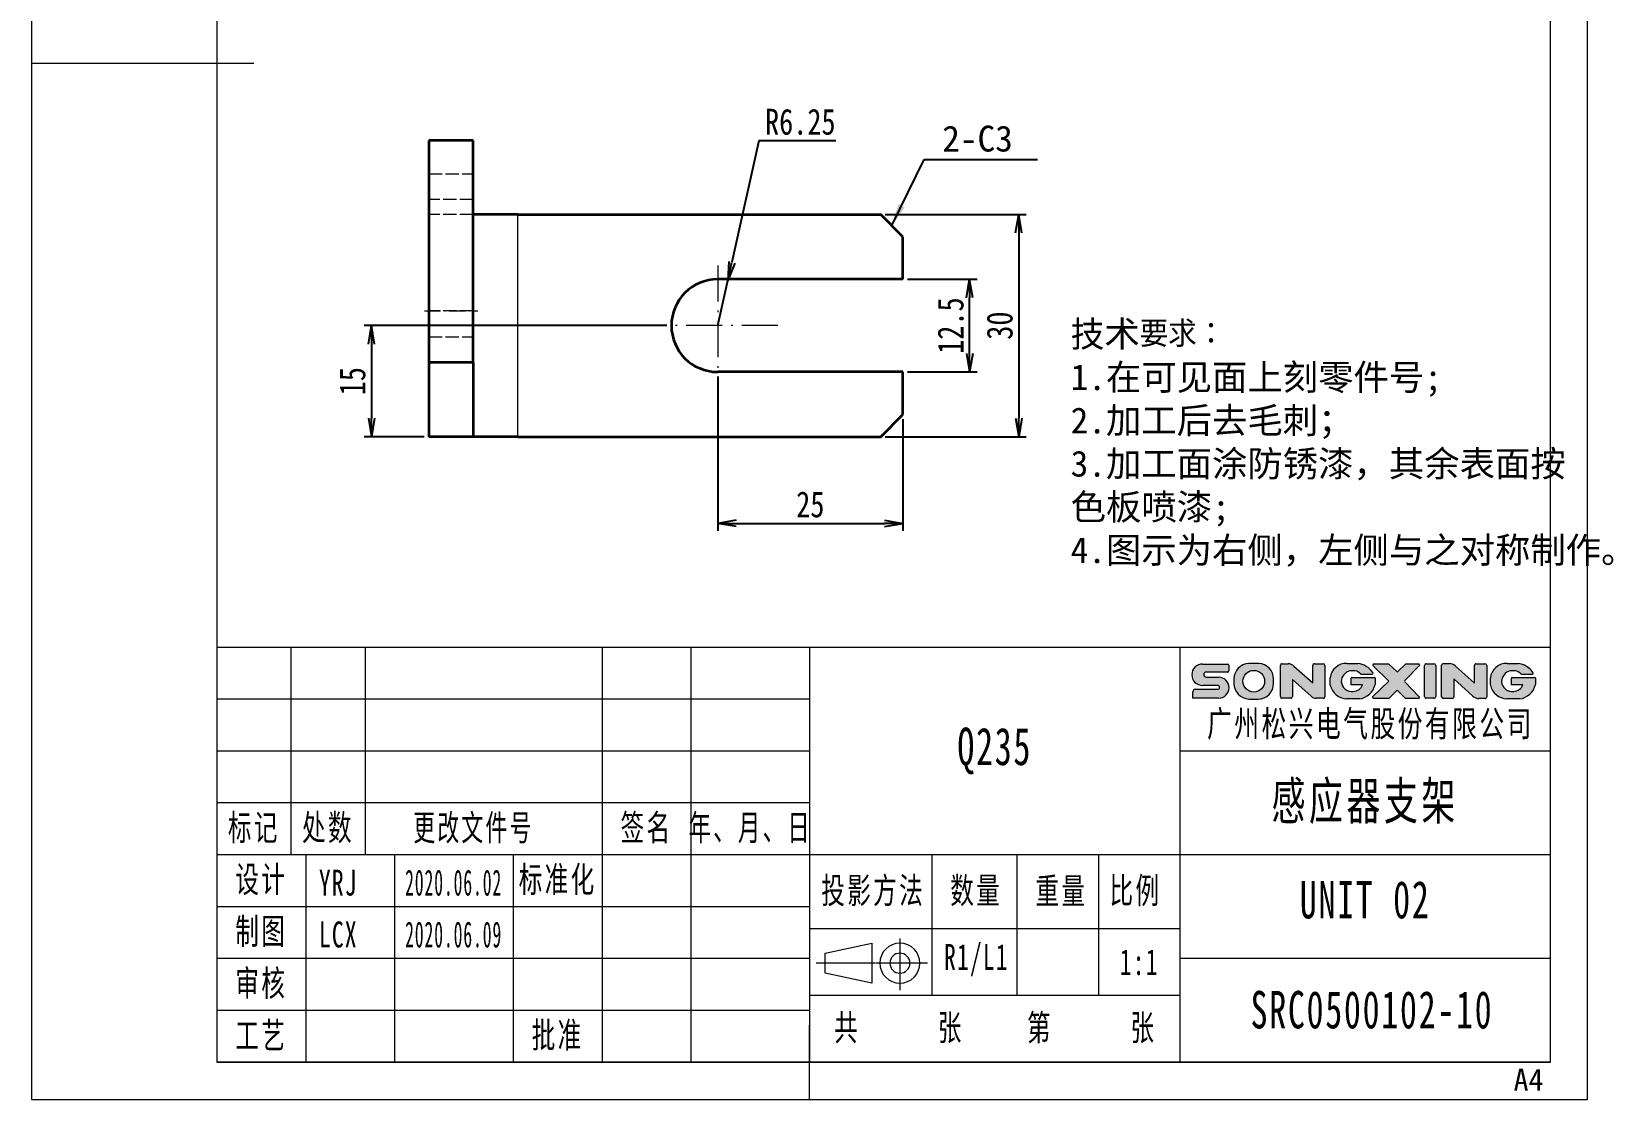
# Model space of a CAD drawing. Header units: millimetres. Extents: x -15766 to 80009, y -9701 to 15159.
# Drawn here: x 1452.4 to 1665.9, y 13253.7 to 13397.8 of the extents above; entities that cross this region are included whole.
import ezdxf

# ---------------------------------------------------------------- set-up
doc = ezdxf.new("R2010")
doc.units = ezdxf.units.MM
for name, pattern in [('CENTER-HOKUTO_1', [16, 13, -1, 1, -1]), ('DASHDOT', [18.5, 12, -3, 0.5, -3]), ('DASHED', [15, 12, -3]), ('HIDDEN-HOKUTO_1', [2, 1, -1])]:
    doc.linetypes.add(name, pattern=pattern)
doc.layers.get('DEFPOINTS').update_dxf_attribs({"lineweight": 18})
for name, color, linetype, lineweight in [('AM_7', 2, 'CENTER-HOKUTO_1', 18), ('AM_HID', 1, 'HIDDEN-HOKUTO_1', 18), ('AM_VIS', 7, 'Continuous', 18), ('CDRAFT0', 7, 'Continuous', 18), ('title_frame', 7, 'Continuous', 18), ('word_dim', 9, 'Continuous', 18), ('尺寸线层', 3, 'Continuous', 18), ('粗实线层_1', 7, 'Continuous', 15), ('细实线层', 7, 'Continuous', 18)]:
    doc.layers.add(name, color=color, linetype=linetype, lineweight=lineweight)
doc.styles.add('DIM', font='', dxfattribs={"width": 0.8})
doc.styles.add('STYLE1', font='')
doc.styles.add('UserTxtStyle1', font='', dxfattribs={"width": 0.618357})
doc.styles.add('UserTxtStyle2', font='', dxfattribs={"width": 0.6346920000000001})
doc.styles.add('UserTxtStyle3', font='', dxfattribs={"width": 0.7})
doc.styles.add('标准', font='', dxfattribs={"width": 0.667})
doc.styles.get('DIM').set_extended_font_data('NSimSun')
doc.styles.get('STYLE1').set_extended_font_data('宋体')
doc.styles.get('UserTxtStyle1').set_extended_font_data('宋体')
doc.styles.get('UserTxtStyle2').set_extended_font_data('宋体')
doc.styles.get('UserTxtStyle3').set_extended_font_data('宋体')
doc.styles.get('标准').set_extended_font_data('宋体')
doc.dimstyles.new('1-1', dxfattribs={"dimtxt": 3.5, "dimasz": 3, "dimexe": 1, "dimexo": 0, "dimgap": 1, "dimtad": 1, "dimdsep": 46, "dimtxsty": 'DIM', "dimblk": '_CAXARROW', "dimcen": 0, "dimdle": 6, "dimclrd": 256, "dimclre": 256, "dimclrt": 3, "dimazin": 2, "dimtfac": 0.7071067811865475, "dimtmove": 0, "dimatfit": 3, "dimfxl": 0, "dimfrac": 2, "dimtolj": 1, "dimarcsym": 0})
doc.dimstyles.new('1-1$0', dxfattribs={"dimtxt": 3.5, "dimasz": 2.5, "dimexe": 1, "dimexo": 0.625, "dimgap": 0.8, "dimtad": 1, "dimdsep": 46, "dimtxsty": 'DIM', "dimblk": 'OPEN', "dimcen": 0, "dimdle": 5, "dimclrd": 256, "dimclre": 256, "dimclrt": 3, "dimazin": 3, "dimtfac": 0.5, "dimtmove": 0, "dimatfit": 3, "dimldrblk": 'OPEN', "dimfxl": 0, "dimtolj": 1, "dimarcsym": 0})
doc.dimstyles.new('1-1$4', dxfattribs={"dimtxt": 3.5, "dimasz": 2.5, "dimexe": 1, "dimexo": 0.625, "dimgap": 0.8, "dimtad": 1, "dimtih": 1, "dimtoh": 1, "dimzin": 12, "dimdsep": 46, "dimtxsty": 'DIM', "dimblk": 'OPEN', "dimcen": 0, "dimdle": 5, "dimclrd": 256, "dimclre": 256, "dimclrt": 3, "dimazin": 3, "dimtfac": 0.5, "dimtmove": 0, "dimatfit": 3, "dimldrblk": 'OPEN', "dimfxl": 0, "dimtolj": 1, "dimarcsym": 0})

# ---------------------------------------------------------------- blocks, each defined once
blk = doc.blocks.new('*X591')
at = {"layer": 'CDRAFT0'}
blk.add_line((210, 148.5), (200, 148.5), dxfattribs=at)
blk.add_lwpolyline([(0, 0), (210, 0), (210, 297), (0, 297), (0, 0)], dxfattribs=at)
at = {"layer": '粗实线层_1'}
for p, q in [((105, 297), (105, 287)), ((205, 292), (25, 292)), ((25, 292), (25, 5)), ((205, 5), (205, 292)), ((0, 139.832239767461), (30, 139.832239767461)), ((105, 0), (105, 10)), ((25, 5), (205, 5))]:
    blk.add_line(p, q, dxfattribs=at)
blk = doc.blocks.new('*X592')
at = {"layer": 'word_dim', "color": 142}
for p, q in [((-5.817883292089392, 53.83867397386798), (-4.352600251201693, 53.83867397386798)), ((-8.099978228104192, 50.91123359943585), (-8.099978228104192, 51.87105909104853)), ((-4.7534599067003, 52.82175667849724), (-5.415184227985264, 52.82175667849724)), ((-5.256099853380419, 50.9302195528372), (-5.256099853380419, 51.82255978892722)), ((-5.137565633540362, 51.94109400876732), (-2.129388982144519, 51.94109400876732)), ((-2.497832998168632, 52.3537913323046), (-3.884135824090662, 52.3537913323046)), ((-2.010854762304006, 51.82255978892722), (-2.010854762304006, 50.98923941297279)), ((-3.704464158131942, 50.93615080900769), (-5.256099853380419, 50.9302195528372)), ((-4.144730845227969, 49.0339655525686), (-5.868817721949652, 49.0339655525686))]:
    blk.add_line(p, q, dxfattribs=at)
for centre, radius, start, end in [((-5.895934282063536, 51.6219733983884), 2.218074254475604, 87.98342381118015, 173.5521876397273), ((-4.764723229412994, 50.88891804754602), 2.978406515914441, 35.64551223990706, 82.04644698998901), ((-5.103698414643532, 51.37583180826066), 1.479095041666295, 102.1570563306787, 179.7273681128157), ((-5.160722573043585, 51.46875713791366), 1.424645432762211, 183.4562761416535, 278.69238043841), ((-5.137565632833684, 51.82255978822052), 0.118534220546799, 90.00000034158687, 180.0000020495264), ((-4.907016978044794, 51.4950583916544), 1.335555359568308, 40.01425429738396, 83.39774807593813), ((-2.461031952889698, 52.51184606302335), 0.1622825154974681, 256.8929308849468, 44.03095966570663), ((-2.129388982851196, 51.82255978822022), 0.1185342205471036, 359.9999999999966, 90), ((-5.692097942015152, 51.5085170495727), 2.480853682091194, 193.9312367401388, 265.9151641208804), ((-5.002752850046363, 51.45886624244744), 1.399565986979094, 272.3478938055421, 338.0693573400854), ((-4.49717478978755, 51.56063626971977), 2.551133404384377, 277.9409191481682, 347.0572325870153)]:
    blk.add_arc(centre, radius, start, end, dxfattribs=at)
blk = doc.blocks.new('*X593')
at = {"layer": 'word_dim', "color": 142}
for p, q in [((-39.35525567835248, 53.82459172247861), (-40.7185407464417, 53.82459172247861)), ((-42.72006780407036, 51.73515550094815), (-42.72006780407036, 51.11626208638354)), ((-37.35372862072472, 51.11626208638349), (-37.35372862072472, 51.7351555009481)), ((-40.7185407464417, 49.02682586485302), (-39.43841988317763, 49.02682586485302))]:
    blk.add_line(p, q, dxfattribs=at)
for centre, radius, start, end in [((-40.62754689903158, 51.73404990751898), 2.092521197111559, 92.49230829267721, 179.9697275036494), ((-39.44624952576305, 51.73404990751943), 2.092521197111138, 0.03027249632749692, 87.50769170730086), ((-40.62754689903158, 51.11736767981268), 2.092521197111593, 180.0302724963514, 267.5076917073249), ((-39.45524235387711, 51.12830678311688), 2.101548249588274, 270.4586460796458, 359.6716163587183)]:
    blk.add_arc(centre, radius, start, end, dxfattribs=at)
blk = doc.blocks.new('*X594')
at = {"layer": 'word_dim', "color": 142}
for p, q in [((-46.95181336912901, 53.74559476708969), (-43.57583985981864, 53.74559476708969)), ((-43.3828824209213, 53.58427500952528), (-43.3828824209213, 52.86991828595882)), ((-43.58073482179906, 52.66774196753921), (-46.44904299550534, 52.66774196753921)), ((-46.44904299550534, 51.97580594422153), (-44.78741163191035, 51.97580594422153)), ((-48.25509318057493, 49.12781564833416), (-48.25509318057493, 49.987213010552)), ((-44.78741163191035, 49.14030363766895), (-48.25509318057493, 49.12781564833416)), ((-47.89949052105475, 50.34281567007245), (-44.90095621470299, 50.34281567007245)), ((-44.90095621470299, 50.85461402871861), (-46.95181336912901, 50.85461402871861))]:
    blk.add_line(p, q, dxfattribs=at)
for centre, radius, start, end in [((-46.95181336912901, 52.30010439790415), 1.445490369185542, 90, 270), ((-43.575839860413, 53.54953497072313), 0.1960597963665635, 10.20618826174834, 90), ((-46.44904299550534, 52.32177395588037), 0.3459680116588402, 90, 270), ((-44.78741163191035, 50.55805479094523), 1.417751153276285, 270, 90), ((-43.58510596192309, 52.86991826107896), 0.2022235410021912, 271.2385669584406, 7.091861357875002e-06), ((-47.89949051893427, 49.98721300843187), 0.3556026616405887, 90.00000034165927, 180.0000020500164), ((-44.90095621470299, 50.59871484939553), 0.2558991793230803, 270, 90)]:
    blk.add_arc(centre, radius, start, end, dxfattribs=at)
blk = doc.blocks.new('*X595')
at = {"layer": 'word_dim', "color": 142}
for p, q in [((-36.4474367264329, 49.37301226609654), (-36.4474367264329, 53.54289288253725)), ((-36.21036828675278, 53.77996132221753), (-35.37023392364654, 53.77996132221753)), ((-34.62687555030971, 53.44798604133167), (-32.07833792478687, 51.20650103854081)), ((-32.07833792478687, 51.20650103854081), (-32.07833792478687, 53.55291078053548)), ((-31.84126948510675, 53.7899792202158), (-30.66593979104937, 53.78997922021582)), ((-30.4288713513688, 53.55291078053553), (-30.4288713513688, 49.36101297426319)), ((-32.27584409551719, 49.41713721203343), (-34.81562859498945, 51.67914873724532)), ((-34.81562859498945, 51.67914873724532), (-34.81562859498945, 49.37301226609654)), ((-35.05269703466956, 49.13594382641629), (-36.21036828675278, 49.13594382641629)), ((-30.66593979104937, 49.1239445345829), (-31.6013897775465, 49.1239445345829))]:
    blk.add_line(p, q, dxfattribs=at)
for centre, radius, start, end in [((-36.21036828533943, 53.54289288112376), 0.2370684410937685, 90.00000034158602, 180.0000020494714), ((-35.37023386201827, 52.78171054141092), 0.9982507808066217, 41.87002005914739, 90), ((-31.84126948369294, 53.55291077912201), 0.2370684410937969, 90.00000034169761, 180.0000020502614), ((-30.66593979246273, 53.55291077912189), 0.2370684410939319, 0, 90), ((-36.21036828533943, 49.37301226751004), 0.2370684410937542, 179.9999999999983, 270), ((-35.05269703608292, 49.37301226751018), 0.2370684410939035, 270.0000003415826, 2.049428483888461e-06), ((-31.60138970476464, 50.04629136128228), 0.9223468266993836, 223.009779327911, 270), ((-30.66593979246273, 49.36101297567684), 0.237068441093939, 270.0000003416959, 2.05021155992638e-06)]:
    blk.add_arc(centre, radius, start, end, dxfattribs=at)
blk = doc.blocks.new('*X596')
at = {"layer": 'word_dim', "color": 142}
for p, q in [((-27.45124925763412, 53.83867397386798), (-25.98596621674642, 53.83867397386798)), ((-29.73334419364937, 50.91123359943585), (-29.73334419364937, 51.87105909104853)), ((-26.38682587224503, 52.82175667849724), (-27.04855019352954, 52.82175667849724)), ((-26.8894658189256, 50.9302195528372), (-26.8894658189256, 51.82255978892722)), ((-26.77093159908509, 51.94109400876732), (-23.76275494768925, 51.94109400876732)), ((-24.13119896371382, 52.3537913323046), (-25.51750178963493, 52.3537913323046)), ((-23.64422072784919, 51.82255978892722), (-23.64422072784919, 50.98923941297279)), ((-25.33783012367667, 50.93615080900769), (-26.8894658189256, 50.9302195528372)), ((-25.77809681077315, 49.0339655525686), (-27.50218368749393, 49.0339655525686))]:
    blk.add_line(p, q, dxfattribs=at)
for centre, radius, start, end in [((-27.52930024760826, 51.62197339838822), 2.218074254475761, 87.98342381117992, 173.5521876397278), ((-26.39808919495818, 50.88891804754604), 2.978406515914418, 35.64551223990085, 82.0464469899843), ((-26.73706438018826, 51.37583180826048), 1.479095041666435, 102.1570563306594, 179.7273681128001), ((-26.79408853858786, 51.46875713791366), 1.42464543276221, 183.4562761416524, 278.6923804384082), ((-26.77093159837841, 51.82255978822039), 0.1185342205469482, 90.00000034180925, 180.0000020509929), ((-26.54038294358907, 51.49505839165365), 1.335555359569011, 40.01425429740654, 83.39774807596066), ((-24.09439791843488, 52.51184606302338), 0.1622825154975443, 256.8929308849517, 44.03095966572774), ((-23.76275494839592, 51.82255978822052), 0.1185342205468025, 359.9999999999966, 90), ((-27.32546390755942, 51.50851704957291), 2.48085368209139, 193.931236740138, 265.915164120881), ((-26.63611881559063, 51.45886624244744), 1.399565986979094, 272.3478938055423, 338.0693573400846), ((-26.13054075533228, 51.56063626971956), 2.55113340438418, 277.9409191481686, 347.0572325870168)]:
    blk.add_arc(centre, radius, start, end, dxfattribs=at)
blk = doc.blocks.new('*X597')
at = {"layer": 'word_dim', "color": 142}
for p, q in [((-23.9265830378863, 53.52693468077764), (-21.78154972065158, 51.42546515430598)), ((-21.78123018159658, 53.73014064646781), (-23.84363090272473, 53.73014064646781)), ((-20.73890043292386, 52.72647436124057), (-21.78123018159658, 53.73014064646781)), ((-19.54832003278488, 53.73358483916462), (-20.57365426847264, 52.72726237586579)), ((-19.64862391338511, 51.52592845709123), (-17.67144944852725, 53.53184117531974)), ((-17.75586834274873, 53.73358483916462), (-19.54832003278488, 53.73358483916462)), ((-21.78154972065158, 51.42546515430598), (-23.97916242712609, 49.36817580397678)), ((-17.70250195518838, 49.34465562452662), (-19.64946276149567, 51.36036927935515)), ((-23.89815431585794, 49.16310808090279), (-21.76776836050112, 49.16310808090279)), ((-21.76776836050112, 49.16310808090279), (-20.75662228287229, 50.13187350633086)), ((-20.59052539005597, 50.12982098477671), (-19.61098501947026, 49.14377167095508)), ((-19.61098501947026, 49.14377167095508), (-17.7877596975195, 49.14377167095508))]:
    blk.add_line(p, q, dxfattribs=at)
for centre, radius, start, end in [((-23.8436308957289, 53.61160642377175), 0.1185342226960702, 90.00000338157128, 225.5877824752141), ((-17.75586834325622, 53.61505061911188), 0.1185342200527475, 315.413386139753, 90), ((-20.65668265001296, 52.81185937634464), 0.1185342340050075, 226.082603888206, 314.4638483716775), ((-19.56420501853199, 51.44271901308325), 0.1185342202922755, 135.4133861076742, 224.0060112855726), ((-23.89815432332262, 49.28164229779433), 0.1185342168915322, 133.1111108089199, 270), ((-20.67461883303804, 50.04628263594923), 0.1185342266072288, 44.8102720510016, 133.7737491800677), ((-17.7877597026345, 49.26230589296586), 0.1185342220107729, 270.0000024724303, 44.00602633360612)]:
    blk.add_arc(centre, radius, start, end, dxfattribs=at)
blk = doc.blocks.new('*X598')
at = {"layer": 'word_dim', "color": 142}
for p, q in [((-16.9788947859397, 49.3615859429024), (-16.9788947859397, 53.54654235354719)), ((-16.74182634625913, 53.78361079322749), (-15.70665839301682, 53.78361079322749)), ((-15.46958995333671, 53.54654235354719), (-15.46958995333671, 49.3615859429024)), ((-15.70665839301682, 49.12451750322216), (-16.74182634625913, 49.12451750322216))]:
    blk.add_line(p, q, dxfattribs=at)
for centre, radius, start, end in [((-16.74182634484578, 53.54654235213355), 0.237068441093939, 90.0000003416959, 180.0000020502253), ((-15.70665839443063, 53.54654235213386), 0.2370684410936388, 1.717272013724214e-12, 90), ((-16.74182634484578, 49.36158594431606), 0.237068441093907, 179.9999999999983, 270), ((-15.70665839443018, 49.36158594431578), 0.237068441093605, 270.0000003415856, 2.049512630219728e-06)]:
    blk.add_arc(centre, radius, start, end, dxfattribs=at)
blk = doc.blocks.new('*X599')
at = {"layer": 'word_dim', "color": 142}
for p, q in [((-14.67630804289501, 49.3436950434994), (-14.67630804289501, 53.57805022951389)), ((-14.43923960321535, 53.81511866919414), (-13.62832112927708, 53.81511866919414)), ((-12.83548220321836, 53.51093625462197), (-10.23439754671926, 51.17056484470178)), ((-10.23439754671926, 51.17056484470178), (-10.23439754671926, 53.54850176885936)), ((-9.997329107038693, 53.78557020853967), (-8.828408456864508, 53.78557020853967)), ((-8.591340017183938, 53.54850176885936), (-8.591340017183938, 49.33035647973828)), ((-10.44424864581378, 49.40132694796893), (-13.01326398407673, 51.73549447104482)), ((-13.01326398407673, 51.73549447104482), (-13.01326398407673, 49.3436950434994)), ((-13.25033242375684, 49.10662660381913), (-14.43923960321535, 49.10662660381912)), ((-8.828408456864508, 49.09328804005797), (-9.647144472066428, 49.09328804005801))]:
    blk.add_line(p, q, dxfattribs=at)
for centre, radius, start, end in [((-14.43923960180154, 53.57805022810054), 0.2370684410936192, 90.00000034158558, 180.0000020495281), ((-13.62832101440199, 52.62977677020806), 1.185341898986102, 48.02014296933392, 90), ((-9.99732910562534, 53.54850176744573), 0.237068441093939, 90.00000034169548, 180.0000020502098), ((-8.828408458277863, 53.54850176744588), 0.2370684410937898, 0, 90), ((-14.43923960180154, 49.34369504491275), 0.2370684410936352, 180, 270), ((-13.2503324251702, 49.3436950449129), 0.2370684410937756, 270.0000003415852, 2.04949202295409e-06), ((-9.647144447842948, 50.27863030114108), 1.185342261083064, 227.7422021880322, 270), ((-8.828408458277863, 49.33035648115177), 0.2370684410937969, 270.000000341586, 2.049483436593821e-06)]:
    blk.add_arc(centre, radius, start, end, dxfattribs=at)
blk = doc.blocks.new('_OPEN')
at = {"color": 0, "linetype": 'ByBlock', "lineweight": -2}
for p, q in [((-1, 0.166667), (0, 0)), ((-1, -0.166667), (0, 0)), ((0, 0), (-1, 0))]:
    blk.add_line(p, q, dxfattribs=at)
blk = doc.blocks.new('*D689')
at = {"layer": 'DEFPOINTS', "color": 0, "transparency": 16777216}
for p in [(1538.782680264223, 13358.15512436084), (1498.297045559841, 13343.15512436084), (1506.032680264223, 13343.15512436084)]:
    blk.add_point(p, dxfattribs=at)
at = {"layer": 'word_dim', "linetype": 'Continuous', "lineweight": -2, "transparency": 16777216}
for p, q in [((1538.157680264223, 13358.15512436084), (1497.297045559841, 13358.15512436084)), ((1498.297045559841, 13355.65512436084), (1498.297045559841, 13345.65512436084)), ((1505.407680264223, 13343.15512436084), (1497.297045559841, 13343.15512436084))]:
    blk.add_line(p, q, dxfattribs=at)
at = {"layer": 'word_dim', "lineweight": -2, "transparency": 16777216, "xscale": 2.5, "yscale": 2.5, "zscale": 2.5}
for p, rotation in [((1498.297045559841, 13358.15512436084), 90), ((1498.297045559841, 13343.15512436084), 270)]:
    blk.add_blockref('_OPEN', p, dxfattribs=dict(at, rotation=rotation))
at = {"layer": 'word_dim', "color": 3, "transparency": 16777216, "insert": (1495.747045559839, 13350.65512436084), "char_height": 3.5, "attachment_point": 5, "rotation": 90, "style": 'DIM'}
blk.add_mtext('\\A1;15', dxfattribs=at)
blk = doc.blocks.new('*D690')
at = {"layer": 'DEFPOINTS', "color": 0, "transparency": 16777216}
for p in [(1570.032680264223, 13364.40512436084), (1579.038066656809, 13364.40512436084), (1570.032680264223, 13351.90512436084)]:
    blk.add_point(p, dxfattribs=at)
at = {"layer": 'word_dim', "linetype": 'Continuous', "lineweight": -2, "transparency": 16777216}
for p, q in [((1570.657680264223, 13364.40512436084), (1580.038066656809, 13364.40512436084)), ((1579.038066656809, 13354.40512436084), (1579.038066656809, 13361.90512436084)), ((1570.657680264223, 13351.90512436084), (1580.038066656809, 13351.90512436084))]:
    blk.add_line(p, q, dxfattribs=at)
at = {"layer": 'word_dim', "lineweight": -2, "transparency": 16777216, "xscale": 2.5, "yscale": 2.5, "zscale": 2.5}
for p, rotation in [((1579.038066656809, 13364.40512436084), 90), ((1579.038066656809, 13351.90512436084), 270)]:
    blk.add_blockref('_OPEN', p, dxfattribs=dict(at, rotation=rotation))
at = {"layer": 'word_dim', "color": 3, "transparency": 16777216, "insert": (1576.488066656807, 13358.15512436084), "char_height": 3.5, "attachment_point": 5, "rotation": 90, "style": 'DIM'}
blk.add_mtext('\\A1;12.5', dxfattribs=at)
blk = doc.blocks.new('*D691')
at = {"layer": 'DEFPOINTS', "color": 0, "transparency": 16777216}
for p in [(1567.032680264223, 13373.15512436084), (1567.032680264223, 13343.15512436084), (1585.661094117488, 13343.15512436084)]:
    blk.add_point(p, dxfattribs=at)
at = {"layer": 'word_dim', "linetype": 'Continuous', "lineweight": -2, "transparency": 16777216}
for p, q in [((1567.657680264223, 13373.15512436084), (1586.661094117488, 13373.15512436084)), ((1585.661094117488, 13370.65512436084), (1585.661094117488, 13345.65512436084)), ((1567.657680264223, 13343.15512436084), (1586.661094117488, 13343.15512436084))]:
    blk.add_line(p, q, dxfattribs=at)
at = {"layer": 'word_dim', "lineweight": -2, "transparency": 16777216, "xscale": 2.5, "yscale": 2.5, "zscale": 2.5}
for p, rotation in [((1585.661094117488, 13373.15512436084), 90), ((1585.661094117488, 13343.15512436084), 270)]:
    blk.add_blockref('_OPEN', p, dxfattribs=dict(at, rotation=rotation))
at = {"layer": 'word_dim', "color": 3, "transparency": 16777216, "insert": (1583.111094117486, 13358.15512436084), "char_height": 3.5, "attachment_point": 5, "rotation": 90, "style": 'DIM'}
blk.add_mtext('\\A1;30', dxfattribs=at)
blk = doc.blocks.new('*D692')
at = {"layer": 'DEFPOINTS', "color": 0, "transparency": 16777216}
for p in [(1546.391868560502, 13364.25554296754), (1545.032680264295, 13358.15512436092)]:
    blk.add_point(p, dxfattribs=at)
at = {"layer": 'word_dim', "linetype": 'Continuous', "lineweight": -2, "transparency": 16777216}
for p, q in [((1550.589189886861, 13383.09429929642), (1546.935543878981, 13366.69571041018)), ((1560.971412109083, 13383.09429929642), (1550.589189886861, 13383.09429929642)), ((1545.032680264295, 13358.15512436092), (1546.391868560502, 13364.25554296754))]:
    blk.add_line(p, q, dxfattribs=at)
at = {"layer": 'word_dim', "lineweight": -2, "transparency": 16777216, "xscale": 2.5, "yscale": 2.5, "zscale": 2.5, "rotation": 257.4395152780427}
blk.add_blockref('_OPEN', (1546.391868560502, 13364.25554296754), dxfattribs=at)
at = {"layer": 'word_dim', "color": 3, "transparency": 16777216, "insert": (1556.180300997971, 13385.64429929642), "char_height": 3.5, "attachment_point": 5, "style": 'DIM'}
blk.add_mtext('\\A1;R6.25', dxfattribs=at)
blk = doc.blocks.new('_CAXARROW')
blk.add_hatch(color=0).paths.add_polyline_path([(0, 0), (-1, 0.125), (-1, -0.125)], flags=0)
blk = doc.blocks.new('*D842')
at = {"layer": 'DEFPOINTS', "color": 0, "transparency": 16777216}
for p in [(1545.032680264223, 13351.90512436084), (1570.032680264223, 13346.15512436084), (1570.032680264223, 13331.46049443421)]:
    blk.add_point(p, dxfattribs=at)
at = {"layer": 'word_dim', "linetype": 'Continuous', "lineweight": -2, "transparency": 16777216}
for p, q in [((1545.032680264223, 13351.28012436084), (1545.032680264223, 13330.46049443421)), ((1570.032680264223, 13345.53012436084), (1570.032680264223, 13330.46049443421)), ((1547.532680264223, 13331.46049443421), (1567.532680264223, 13331.46049443421))]:
    blk.add_line(p, q, dxfattribs=at)
at = {"layer": 'word_dim', "lineweight": -2, "transparency": 16777216, "xscale": 2.5, "yscale": 2.5, "zscale": 2.5, "rotation": 180}
blk.add_blockref('_OPEN', (1545.032680264223, 13331.46049443421), dxfattribs=at)
at = {"layer": 'word_dim', "lineweight": -2, "transparency": 16777216, "xscale": 2.5, "yscale": 2.5, "zscale": 2.5}
blk.add_blockref('_OPEN', (1570.032680264223, 13331.46049443421), dxfattribs=at)
at = {"layer": 'word_dim', "color": 3, "transparency": 16777216, "insert": (1557.532680264223, 13334.01049443421), "char_height": 3.5, "attachment_point": 5, "style": 'DIM'}
blk.add_mtext('\\A1;25', dxfattribs=at)

msp = doc.modelspace()

# ---------------------------------------------------------------- hatches: boundary and pattern name
at = {"layer": 'CDRAFT0'}
h = msp.add_hatch(color=142, dxfattribs=at)
edge = h.paths.add_edge_path(flags=0)
edge.add_line((1612.636622648672, 13310.70964812141), (1610.974991285082, 13310.70964812141))
edge.add_arc((1610.974991285082, 13311.05561613306), 0.3459680116575328, 90, 270.0000000018075, ccw=False)
edge.add_line((1610.974991285082, 13311.40158414471), (1613.843299458793, 13311.40158414471))
edge.add_arc((1613.838928318684, 13311.60376043826), 0.2022235410006054, 271.2385669143756, 360.0000070492626)
edge.add_line((1614.041151859667, 13311.60376046313), (1614.041151859667, 13312.31811718669))
edge.add_arc((1613.848194420178, 13312.28337714792), 0.1960597963582895, 10.20618825937396, 90.0000000021263)
edge.add_line((1613.848194420178, 13312.47943694427), (1610.472220911455, 13312.47943694427))
edge.add_arc((1610.472220911455, 13311.03394657507), 1.445490369185791, 90, 270)
edge.add_line((1610.472220911455, 13309.58845620591), (1612.523078065875, 13309.58845620591))
edge.add_arc((1612.523078065904, 13309.33255702659), 0.2558991793230234, -90, 90, ccw=False)
edge.add_line((1612.523078065904, 13309.07665784725), (1609.524543759559, 13309.07665784725))
edge.add_arc((1609.524543761669, 13308.72105518561), 0.3556026616424788, 90.00000034349104, 180.0000030750068)
edge.add_line((1609.168941100026, 13308.72105516653), (1609.168941100026, 13307.86165782553))
edge.add_line((1609.168941100026, 13307.86165782552), (1612.646833869891, 13307.87418258801))
edge.add_arc((1612.636622645325, 13309.29189696812), 1.417751153288762, 270.4126712424509, 450)
edge = h.paths.add_edge_path(flags=0)
edge.add_line((1618.068778602246, 13312.55843389966), (1616.705493534158, 13312.55843389966))
edge.add_arc((1616.79648738158, 13310.46789208469), 2.092521197118957, 92.49230829278078, 179.9697275035275)
edge.add_line((1614.703966476533, 13310.46899767814), (1614.703966476533, 13309.85010426358))
edge.add_arc((1616.796487381551, 13309.85120985698), 2.092521197098357, 180.0302724960744, 267.5076917074961)
edge.add_line((1616.705493534144, 13307.76066804203), (1617.985614397418, 13307.76066804203))
edge.add_arc((1617.968791926702, 13309.8621489603), 2.101548249595112, 270.4586460796814, 359.6716163585442)
edge.add_line((1620.070305659887, 13309.85010426356), (1620.070305659872, 13310.46899767814))
edge.add_arc((1617.977784754839, 13310.46789208471), 2.092521197105636, 0.03027249622368388, 87.50769170740529)
edge = h.paths.add_edge_path(flags=0)
edge.add_arc((1617.38713606821, 13310.15955097086), 1.46267350992639, 180.0000000000713, 359.9999999999287)
edge.add_arc((1617.38713606821, 13310.15955097084), 1.46267350992639, 7.125336932330271e-11, 179.9999999999287)
edge = h.paths.add_edge_path(flags=0)
edge.add_arc((1622.05380041858, 13311.5155527186), 0.9982507808010451, 41.87002005906662, 90.0000000002088)
edge.add_line((1622.05380041858, 13312.5138034994), (1621.213665993855, 13312.5138034994))
edge.add_arc((1621.213665995267, 13312.2767350583), 0.2370684410961985, 90.00000034114639, 180.0000030733949)
edge.add_line((1620.976597554152, 13312.27673504558), (1620.976597554152, 13308.10685444326))
edge.add_arc((1621.213665995267, 13308.10685444469), 0.2370684410925605, 180.0000003420257, 270)
edge.add_line((1621.213665995267, 13307.8697860036), (1622.371337245946, 13307.8697860036))
edge.add_arc((1622.371337244505, 13308.10685444469), 0.2370684410943795, 270.0000003411464, 360.0000030747137)
edge.add_line((1622.60840568562, 13308.10685445741), (1622.60840568562, 13310.41299091442))
edge.add_line((1622.60840568562, 13310.41299091442), (1625.148190185093, 13308.1509793892))
edge.add_arc((1625.822644575805, 13308.78013353844), 0.9223468266703212, 223.0097793273789, 270.000000000452)
edge.add_line((1625.822644575834, 13307.85778671177), (1626.758094489545, 13307.85778671177))
edge.add_arc((1626.758094488134, 13308.09485515286), 0.2370684410889226, 270.0000003402671, 360.000003075593)
edge.add_line((1626.995162929219, 13308.09485516557), (1626.995162929219, 13312.28675295771))
edge.add_arc((1626.758094488134, 13312.28675295631), 0.2370684410925605, 3.424652540664926e-07, 90.00000000000001)
edge.add_line((1626.758094488134, 13312.52382139739), (1625.582764795487, 13312.52382139739))
edge.add_arc((1625.582764796898, 13312.28675295631), 0.2370684410889226, 90.00000034026716, 180.0000030751533)
edge.add_line((1625.345696355813, 13312.28675294359), (1625.345696355813, 13309.94034321573))
edge.add_line((1625.345696355813, 13309.94034321571), (1622.797158730289, 13312.18182821851))
edge = h.paths.add_edge_path(flags=0)
edge.add_line((1631.438068063857, 13312.57251615105), (1629.972785022968, 13312.57251615105))
edge.add_arc((1629.894734032991, 13310.35581557557), 2.218074254479508, 87.9834238112894, 173.5521876397119)
edge.add_line((1627.690690086936, 13310.60490126823), (1627.690690086936, 13309.64507577661))
edge.add_arc((1630.09857037304, 13310.24235922676), 2.480853682095755, 193.9312367402029, 265.9151641208908)
edge.add_line((1629.921850593106, 13307.76780772975), (1631.645937469832, 13307.76780772975))
edge.add_arc((1631.293493525256, 13310.29447844689), 2.551133404375622, 277.9409191480718, 347.0572325871493)
edge.add_line((1633.779813552756, 13309.72308159014), (1633.779813552756, 13310.5564019661))
edge.add_arc((1633.661279332198, 13310.55640196541), 0.1185342205390043, 3.385086593676326e-07, 90.00000000175848)
edge.add_line((1633.661279332198, 13310.67493618594), (1630.653102681506, 13310.67493618594))
edge.add_arc((1630.653102682219, 13310.55640196541), 0.1185342205371853, 90.00000033938791, 180.0000030773515)
edge.add_line((1630.534568461662, 13310.55640195904), (1630.534568461662, 13309.66406173001))
edge.add_line((1630.534568461662, 13309.66406173001), (1632.086204156905, 13309.66999298619))
edge.add_arc((1630.787915465029, 13310.19270841961), 1.399565986953458, 272.34789380519237, 338.06935734090257, ccw=False)
edge.add_arc((1630.62994574201, 13310.20259931509), 1.424645432760331, 183.4562761415076, 278.6923804386287, ccw=False)
edge.add_arc((1630.686969900402, 13310.10967398544), 1.47909504166802, 102.15705633064351, 179.7273681127596, ccw=False)
edge.add_line((1630.375484087053, 13311.55559885569), (1631.037208408336, 13311.55559885569))
edge.add_arc((1630.88365133699, 13310.22890056884), 1.33555535956828, 40.01425429723031, 83.39774807589578, ccw=False)
edge.add_line((1631.906532490961, 13311.08763350948), (1633.292835316883, 13311.08763350948))
edge.add_arc((1633.329636362163, 13311.2456882402), 0.1622825154966311, 256.8929308830627, 404.0309596657334)
edge.add_arc((1631.025945085639, 13309.62276022471), 2.978406515922222, 35.64551223991731, 82.0464469900376)
edge = h.paths.add_edge_path(flags=0)
edge.add_arc((1639.668165937343, 13312.34889279629), 0.1185342200533392, 315.4133861403471, 450)
edge.add_line((1639.668165937343, 13312.46742701635), (1637.875714247813, 13312.46742701635))
edge.add_line((1637.875714247799, 13312.46742701635), (1636.850380012111, 13311.46110455305))
edge.add_arc((1636.767351630566, 13311.54570155352), 0.118534234010176, 226.0826038892749, 314.46384836995594, ccw=False)
edge.add_line((1636.685133847655, 13311.46031653843), (1635.642804098999, 13312.46398282365))
edge.add_line((1635.642804098999, 13312.46398282365), (1633.58040337787, 13312.46398282365))
edge.add_arc((1633.580403384884, 13312.34544860094), 0.118534222694507, 90.00000338508654, 225.5877926209743)
edge.add_line((1633.497451292686, 13312.26077680901), (1635.642484559939, 13310.15930733149))
edge.add_line((1635.642484559954, 13310.15930733149), (1633.44487185347, 13308.10201798115))
edge.add_arc((1633.525879957262, 13308.01548447498), 0.1185342168940174, 133.1111108101854, 269.9999999982415)
edge.add_line((1633.525879957262, 13307.89695025809), (1635.656265920086, 13307.89695025809))
edge.add_line((1635.656265920101, 13307.89695025809), (1636.667411997725, 13308.86571568351))
edge.add_arc((1636.749415447543, 13308.78012481313), 0.1185342266057314, 44.81027205024702, 133.7737491794217, ccw=False)
edge.add_line((1636.833508890544, 13308.86366316196), (1637.813049261138, 13307.87761384813))
edge.add_line((1637.813049261124, 13307.87761384813), (1639.63627458307, 13307.87761384813))
edge.add_arc((1639.636274577948, 13307.99614807015), 0.1185342220087479, 270.0000024706736, 404.0060337497188)
edge.add_line((1639.721532289885, 13308.07849783849), (1637.774571519112, 13310.09421145654))
edge.add_arc((1637.859829262059, 13310.17656119028), 0.118534220287871, 135.413386106585, 224.0060112922031, ccw=False)
edge.add_line((1637.77541036719, 13310.25977063428), (1639.752584832051, 13312.26568335251))
edge = h.paths.add_edge_path(flags=0)
edge.add_arc((1641.717375886175, 13312.28038452932), 0.2370684410925605, 4.39621635515395e-10, 90)
edge.add_line((1641.717375886175, 13312.51745297041), (1640.682207934355, 13312.51745297041))
edge.add_arc((1640.682207935737, 13312.28038452932), 0.2370684410907415, 90.00000034114639, 180.0000030764722)
edge.add_line((1640.445139494652, 13312.28038451658), (1640.445139494652, 13308.09542812007))
edge.add_arc((1640.682207935737, 13308.09542812149), 0.2370684410925605, 180.000000341586, 270)
edge.add_line((1640.682207935737, 13307.85835968039), (1641.717375887572, 13307.85835968039))
edge.add_arc((1641.717375886146, 13308.09542812151), 0.2370684410961985, 270.0000003420257, 360.0000030729553)
edge.add_line((1641.954444327261, 13308.09542813421), (1641.954444327261, 13312.28038453072))
edge = h.paths.add_edge_path(flags=0)
edge.add_arc((1643.795713266198, 13311.36361894739), 1.185341898989584, 48.02014296952076, 90)
edge.add_line((1643.795713266198, 13312.54896084638), (1642.984794677381, 13312.54896084638))
edge.add_arc((1642.984794678792, 13312.3118924053), 0.2370684410871036, 90.00000034202564, 180.0000030760326)
edge.add_line((1642.747726237707, 13312.31189239255), (1642.747726237707, 13308.07753722067))
edge.add_arc((1642.984794678792, 13308.0775372221), 0.2370684410925605, 180.000000341586, 270)
edge.add_line((1642.984794678792, 13307.84046878101), (1644.173701856838, 13307.84046878101))
edge.add_arc((1644.173701855427, 13308.0775372221), 0.2370684410925605, 270.0000003402671, 360.0000030738345)
edge.add_line((1644.410770296512, 13308.07753723481), (1644.410770296512, 13310.46933664824))
edge.add_line((1644.410770296512, 13310.46933664822), (1646.979785634772, 13308.13516912515))
edge.add_arc((1647.776889832734, 13309.01247247829), 1.185342261066547, 227.7422021879018, 270.0000000003517)
edge.add_line((1647.776889832763, 13307.82713021724), (1648.595625823742, 13307.82713021724))
edge.add_arc((1648.59562582233, 13308.06419865834), 0.2370684410871036, 270.0000003402671, 360.000003075593)
edge.add_line((1648.832694263416, 13308.06419867105), (1648.832694263416, 13312.28234394605))
edge.add_arc((1648.59562582233, 13312.28234394462), 0.2370684410925605, 3.42904875702008e-07, 90)
edge.add_line((1648.59562582233, 13312.51941238571), (1647.426705173566, 13312.51941238571))
edge.add_arc((1647.426705174978, 13312.28234394462), 0.2370684410925605, 90.00000034114639, 180.0000030747138)
edge.add_line((1647.189636733863, 13312.2823439319), (1647.189636733863, 13309.90440702188))
edge.add_line((1647.189636733863, 13309.90440702188), (1644.588552077359, 13312.24477843181))
edge = h.paths.add_edge_path(flags=0)
edge.add_line((1652.008850052618, 13311.55559885569), (1652.6705743739, 13311.55559885569))
edge.add_arc((1652.517017302554, 13310.22890056882), 1.33555535958496, 40.014254297567504, 83.39774807582148, ccw=False)
edge.add_line((1653.539898456496, 13311.08763350948), (1654.926201282418, 13311.08763350948))
edge.add_arc((1654.963002327699, 13311.2456882402), 0.1622825154967527, 256.8929308857101, 404.0309596657333)
edge.add_arc((1652.659311051204, 13309.62276022474), 2.97840651589684, 35.64551223983687, 82.04644699010842)
edge.add_line((1653.071434029393, 13312.57251615103), (1651.606150988504, 13312.57251615103))
edge.add_arc((1651.528099998526, 13310.35581557557), 2.218074254472364, 87.98342381118887, 173.5521876398414)
edge.add_line((1649.324056052501, 13310.60490126823), (1649.324056052501, 13309.64507577661))
edge.add_arc((1651.731936338576, 13310.24235922674), 2.480853682084724, 193.9312367402229, 265.9151641209567)
edge.add_line((1651.555216558641, 13307.76780772975), (1653.279303435367, 13307.76780772975))
edge.add_arc((1652.926859490792, 13310.29447844691), 2.551133404391542, 277.9409191482695, 347.0572325869439)
edge.add_line((1655.413179518291, 13309.72308159016), (1655.413179518291, 13310.55640196611))
edge.add_arc((1655.294645297734, 13310.55640196541), 0.1185342205462803, 3.411463891599464e-07, 90)
edge.add_line((1655.294645297734, 13310.67493618594), (1652.286468647042, 13310.67493618594))
edge.add_arc((1652.286468647755, 13310.55640196541), 0.1185342205371853, 90.00000033587094, 180.0000030773515)
edge.add_line((1652.167934427198, 13310.55640195904), (1652.167934427198, 13309.66406173001))
edge.add_line((1652.167934427227, 13309.66406173001), (1653.71957012247, 13309.66999298619))
edge.add_arc((1652.421281430536, 13310.19270841964), 1.399565986983239, 272.34789380559005, 338.06935733986825, ccw=False)
edge.add_arc((1652.263311707546, 13310.20259931509), 1.424645432753688, 183.4562761413791, 278.6923804388175, ccw=False)
edge.add_arc((1652.320335865938, 13310.10967398544), 1.47909504166802, 102.15705633078119, 179.7273681127596, ccw=False)

# ---------------------------------------------------------------- linework, layer by layer
at = {"layer": 'AM_7', "linetype": 'DASHDOT', "lineweight": 13, "ltscale": 0.40625}
for p, q in [((1545.032680264223, 13366.28012436084), (1545.032680264223, 13350.03012436084)), ((1553.157680264223, 13358.15512436084), (1536.907680264223, 13358.15512436084))]:
    msp.add_line(p, q, dxfattribs=at)
at = {"layer": 'AM_7', "linetype": 'DASHDOT', "lineweight": 13, "ltscale": 0.180005}
msp.add_line((1505.432583264235, 13360.15512436084), (1512.632778264218, 13360.15512436084), dxfattribs=at)
at = {"layer": 'AM_HID', "linetype": 'DASHED', "lineweight": 13, "ltscale": 0.15}
for p, q in [((1506.032680264223, 13378.65512436084), (1512.032680264223, 13378.65512436084)), ((1506.032680264223, 13378.65512436084), (1512.032680264223, 13378.65512436084)), ((1512.032680264223, 13375.15512436084), (1506.032680264223, 13375.15512436084)), ((1512.032680264223, 13375.15512436084), (1506.032680264223, 13375.15512436084)), ((1512.032680264223, 13375.15512436084), (1506.032680264223, 13375.15512436084)), ((1512.032680264223, 13375.15512436084), (1506.032680264223, 13375.15512436084)), ((1512.032680264223, 13373.15512436084), (1506.032680264223, 13373.15512436084)), ((1512.032680264223, 13360.15512436084), (1506.032680264223, 13360.15512436084)), ((1512.032680264223, 13360.15512436084), (1506.032680264223, 13360.15512436084)), ((1512.032680264223, 13360.15512436084), (1506.032680264223, 13360.15512436084)), ((1512.032680264223, 13360.15512436084), (1506.032680264223, 13360.15512436084)), ((1506.032680264223, 13356.65512436084), (1512.032680264223, 13356.65512436084)), ((1506.032680264223, 13356.65512436084), (1512.032680264223, 13356.65512436084))]:
    msp.add_line(p, q, dxfattribs=at)
at = {"layer": 'AM_HID', "linetype": 'DASHED', "lineweight": 13}
msp.add_line((1518.032680264223, 13343.15512436084), (1518.032680264223, 13373.15512436084), dxfattribs=at)
at = {"layer": 'AM_VIS', "lineweight": 35}
for p, q in [((1512.032680264223, 13383.15512436084), (1506.032680264223, 13383.15512436084)), ((1506.032680264223, 13383.15512436084), (1506.032680264223, 13353.15512436084)), ((1512.032680264223, 13353.15512436084), (1512.032680264223, 13383.15512436084)), ((1518.032680264223, 13373.15512436084), (1512.032680264223, 13373.15512436084)), ((1518.032680264223, 13373.15512436084), (1567.032680264223, 13373.15512436084)), ((1570.032680264223, 13370.15512436084), (1567.032680264223, 13373.15512436084)), ((1570.032680264223, 13364.40512436084), (1570.032680264223, 13370.15512436084)), ((1570.032680264223, 13364.40512436084), (1545.032680264223, 13364.40512436084)), ((1512.032680264223, 13353.15512436084), (1506.032680264223, 13353.15512436084)), ((1506.032680264223, 13353.15512436084), (1506.032680264223, 13343.15512436084)), ((1512.032680264223, 13353.15512436084), (1512.032680264223, 13343.15512436084)), ((1570.032680264223, 13351.90512436084), (1545.032680264223, 13351.90512436084)), ((1570.032680264223, 13346.15512436084), (1570.032680264223, 13351.90512436084)), ((1567.032680264223, 13343.15512436084), (1570.032680264223, 13346.15512436084)), ((1512.032680264223, 13343.15512436084), (1506.032680264223, 13343.15512436084)), ((1518.032680264223, 13343.15512436084), (1512.032680264223, 13343.15512436084)), ((1518.032680264223, 13343.15512436084), (1567.032680264223, 13343.15512436084))]:
    msp.add_line(p, q, dxfattribs=at)
at = {"layer": 'AM_VIS', "lineweight": 13}
msp.add_line((1518.032680264223, 13343.15512436084), (1518.032680264223, 13373.15512436084), dxfattribs=at)
at = {"layer": 'AM_VIS', "lineweight": 35}
msp.add_arc((1545.032680264223, 13358.15512436084), 6.25, 90.00000299988045, 269.9999970001195, dxfattribs=at)
at = {"layer": 'word_dim', "color": 142}
msp.add_circle((1617.38713606821, 13310.15955097086), 1.462673509926525, dxfattribs=at)
at = {"layer": '粗实线层_1'}
for p, q in [((1657.424034280601, 13314.73384217717), (1477.424034280601, 13314.73384217717)), ((1477.424034280601, 13314.73384217717), (1477.424034280601, 13258.73384217717)), ((1557.424034280601, 13314.73384217717), (1557.424034280601, 13258.73384217717)), ((1607.424034280601, 13314.73384217717), (1607.424034280601, 13258.73384217717)), ((1657.424034280601, 13258.73384217717), (1657.424034280601, 13314.73384217717)), ((1657.424034280601, 13300.73384217717), (1607.424034280601, 13300.73384217717)), ((1607.424034280601, 13286.73384217717), (1477.424034280601, 13286.73384217717)), ((1517.424034280601, 13286.73384217717), (1517.424034280601, 13258.73384217717)), ((1573.924034280601, 13286.73384217717), (1573.924034280601, 13267.73384217717)), ((1585.424034280601, 13286.73384217717), (1585.424034280601, 13267.73384217717)), ((1596.424034280601, 13286.73384217717), (1596.424034280601, 13267.73384217717)), ((1657.424034280601, 13286.73384217717), (1607.424034280601, 13286.73384217717)), ((1557.424034280601, 13279.73384217717), (1477.424034280601, 13279.73384217717)), ((1557.424034280601, 13272.73384217717), (1477.424034280601, 13272.73384217717)), ((1657.424034280601, 13272.73384217717), (1607.424034280601, 13272.73384217717)), ((1607.424034280601, 13267.73384217717), (1557.424034280601, 13267.73384217717)), ((1557.424034280601, 13265.73384217717), (1477.424034280601, 13265.73384217717)), ((1657.424034280601, 13258.73384217717), (1477.424034280601, 13258.73384217717))]:
    msp.add_line(p, q, dxfattribs=at)
at = {"layer": '细实线层'}
for p, q in [((1487.424034280601, 13314.73384217717), (1487.424034280601, 13286.73384217717)), ((1497.424034280601, 13314.73384217717), (1497.424034280601, 13286.73384217717)), ((1529.424034280601, 13314.73384217717), (1529.424034280601, 13258.73384217717)), ((1541.424034280601, 13314.73384217717), (1541.424034280601, 13258.73384217717)), ((1557.424034280601, 13307.73384217717), (1477.424034280601, 13307.73384217717)), ((1557.424034280601, 13300.73384217717), (1477.424034280601, 13300.73384217717)), ((1557.424034280601, 13293.73384217717), (1477.424034280601, 13293.73384217717)), ((1489.424034280601, 13286.73384217717), (1489.424034280601, 13258.73384217717)), ((1501.424034280601, 13286.73384217717), (1501.424034280601, 13258.73384217717)), ((1607.424034280601, 13276.73384217717), (1557.424034280601, 13276.73384217717))]:
    msp.add_line(p, q, dxfattribs=at)
at = {"layer": '细实线层', "color": 3}
for p, q in [((1559.525701721475, 13273.46266943376), (1565.85275208285, 13274.81266943377)), ((1565.85275208285, 13274.81266943377), (1565.85275208285, 13269.41266943378)), ((1559.525701721475, 13270.76266943377), (1559.525701721475, 13273.46266943376)), ((1565.85275208285, 13269.41266943378), (1559.525701721475, 13270.76266943377))]:
    msp.add_line(p, q, dxfattribs=at)
at = {"layer": '细实线层', "color": 2, "linetype": 'CENTER-HOKUTO_1', "lineweight": 18}
for p, q in [((1569.622159652572, 13275.43366943375), (1569.622159652572, 13268.45686943378)), ((1566.272072182372, 13272.11266943376), (1558.314016398348, 13272.11266943376)), ((1573.334500922894, 13272.11266943376), (1566.378845925341, 13272.11266943376))]:
    msp.add_line(p, q, dxfattribs=at)
at = {"layer": '细实线层', "color": 3}
for radius in [2.69999999999709, 1.349999999998545]:
    msp.add_arc((1569.622159652572, 13272.11266943376), radius, 0, 359.989382680149, dxfattribs=at)

# ---------------------------------------------------------------- block references
at = {"layer": 'AM_VIS'}
msp.add_blockref('*X591', (1452.424034280601, 13253.73384217717), dxfattribs=at)
at = {"layer": 'word_dim', "color": 142}
for name in ['*X594', '*X593', '*X595', '*X596', '*X597', '*X598', '*X599', '*X592']:
    msp.add_blockref(name, (1657.424034280601, 13258.73384217717), dxfattribs=at)

# ---------------------------------------------------------------- texts
at = {"layer": 'title_frame', "color": 3, "insert": (1652.463692080128, 13254.89602466172), "char_height": 2.958904109586602, "width": 6.041095890406267, "attachment_point": 7, "style": 'STYLE1'}
msp.add_mtext('A4', dxfattribs=at)
at = {"layer": 'word_dim', "color": 3, "insert": (1575.344618938092, 13381.58806902418), "char_height": 3.5, "attachment_point": 7}
msp.add_mtext('\\A1;2-C3', dxfattribs=at)
at = {"layer": 'word_dim', "linetype": 'Continuous', "ltscale": 4, "insert": (1592.675148674534, 13358.78161037431), "char_height": 3.5, "width": 139.6035818156449, "attachment_point": 1}
msp.add_mtext('{\\C3;技\\fSimSun|b0|i0|c134|p2;术\\Ftxt,bigfont|c128;\\M+19776\\M+18B81\\M+18146\\P\\fNSimSun|b0|i0|c134|p49;1\\fSimSun|b0|i0|c134|p49;.在可见面上刻零件号;\\P2.加工后去毛刺；\\P3.加工面涂防锈漆，其余表面按\\P色板喷漆;\\P\\fNSimSun|b0|i0|c134|p49;4\\fSimSun|b0|i0|c134|p49;.图示为右侧，左侧与之对称制作。\\P         }', dxfattribs=at)
at = {"layer": '尺寸线层', "attachment_point": 5, "line_spacing_factor": 1.150569886022795}
for s, insert, char_height, width, style in [('\\T1.1;广州松兴电气股份有限公司', (1633.139135684745, 13304.22272121412), 3.5, 47.31706334037882, 'UserTxtStyle3'), ('\\T1.1;Q235', (1582.424034280601, 13300.73384217717), 5.050305780232788, 29.45800434010653, '标准'), ('{\\T1.1;感应器支架}', (1632.424034280601, 13293.71458226748), 5.050305780232788, 29.45800434010653, '标准'), ('\\T1.1;标记', (1482.424034280601, 13290.23384217717), 3.5, 18, '标准'), ('\\T1.1;处数', (1492.424034280601, 13290.23384217717), 3.5, 18, '标准'), ('\\T1.1;更改文件号', (1512.057452636553, 13290.20984972018), 3.5, 30, 'UserTxtStyle1'), ('\\T1.1;签名', (1535.424034280601, 13290.23384217717), 3.5, 22, '标准'), ('\\T1.1;年、月、日', (1549.424034280601, 13290.23384217717), 3.5, 29.99999999999997, 'UserTxtStyle2'), ('\\T1.1;设计', (1483.424034280601, 13283.23384217717), 3.5, 21.99999999999997, '标准'), ('{\\T1.1;YRJ}', (1493.818586609137, 13282.95912830855), 3.5, 21.99999999999997, '标准'), ('{\\W0.5;\\T1.1;2020.06.02}', (1509.385452626171, 13282.95912830855), 3.5, 15.99999999999997, '标准'), ('\\T1.1;标准化', (1523.424034280601, 13283.23384217717), 3.5, 22, '标准'), ('\\T1.1;投影方法', (1566.019031258722, 13281.73384217717), 3.5, 21.99999999999997, '标准'), ('\\T1.1;数量', (1579.924034280601, 13281.73384217717), 3.5, 21.99999999999997, '标准'), ('\\T1.1;重量', (1591.424034280601, 13281.73384217717), 3.5, 21.99999999999997, '标准'), ('\\T1.1;比例', (1601.424034280601, 13281.73384217717), 3.5, 22, '标准'), ('{\\T1.1;UNIT 02}', (1632.424034280601, 13280.6475394874), 5.050305780232788, 29.45800434010653, '标准'), ('\\T1.1;制图', (1483.424034280601, 13276.23384217717), 3.5, 21.99999999999997, '标准'), ('{\\T1.1;LCX}', (1493.818586609137, 13275.95912830855), 3.5, 21.99999999999997, '标准'), ('{\\W0.5;\\T1.1;2020.06.09}', (1509.385452626171, 13275.95912830855), 3.5, 15.99999999999997, '标准'), ('{\\T1.1;R1/L1}', (1579.948478444872, 13272.53134642733), 3.5, 10.99999999999941, '标准'), ('\\T1.1;1:1', (1601.924034280601, 13272.23384217717), 3.5, 7.462618333333332, '标准'), ('\\T1.1;审核', (1483.424034280601, 13269.23384217717), 3.5, 22, '标准'), ('{\\T1.1;SRC0500102-10}', (1633.343296581399, 13265.79515787063), 5.050305780232788, 29.37379049122115, '标准'), ('\\T1.1;共', (1562.495366225034, 13263.23384217717), 3.5, 7.999999999999972, '标准'), ('\\T1.1;张', (1576.495366225034, 13263.23384217717), 3.5, 7.999999999999972, '标准'), ('\\T1.1;第', (1588.534274558377, 13263.23384217717), 3.5, 7.999999999999972, '标准'), ('\\T1.1;张', (1602.495366225034, 13263.23384217717), 3.5, 7.999999999999972, '标准'), ('\\T1.1;工艺', (1483.424034280601, 13262.23384217717), 3.5, 22, '标准'), ('\\T1.1;批准', (1523.424034280601, 13262.23384217717), 3.5, 22, '标准')]:
    msp.add_mtext(s, dxfattribs=dict(at, insert=insert, char_height=char_height, width=width, style=style))

# ---------------------------------------------------------------- dimensions: what is measured, and where the dimension line sits
at = {"layer": 'word_dim'}
dim = msp.add_radius_dim(center=(1545.032680264295, 13358.15512436092), mpoint=(1546.391868560502, 13364.25554296754), dimstyle='1-1$4', dxfattribs=at)
dim.commit()
dim.dimension.update_dxf_attribs({"geometry": '*D692', "text_midpoint": (1556.180300997971, 13383.09429929642), "dimtype": 164})
for base, p1, p2, picture, middle in [((1585.661094117488, 13343.15512436084), (1567.032680264223, 13373.15512436084), (1567.032680264223, 13343.15512436084), '*D691', (1583.111094117486, 13358.15512436084)), ((1579.038066656809, 13364.40512436084), (1570.032680264223, 13351.90512436084), (1570.032680264223, 13364.40512436084), '*D690', (1576.488066656807, 13358.15512436084)), ((1498.297045559841, 13343.15512436084), (1538.782680264223, 13358.15512436084), (1506.032680264223, 13343.15512436084), '*D689', (1495.747045559839, 13350.65512436084))]:
    dim = msp.add_linear_dim(base=base, p1=p1, p2=p2, angle=90, dimstyle='1-1$0', dxfattribs=at)
    dim.commit()
    dim.dimension.update_dxf_attribs({"geometry": picture, "text_midpoint": middle})
dim = msp.add_linear_dim(base=(1570.032680264223, 13331.46049443421), p1=(1545.032680264223, 13351.90512436084), p2=(1570.032680264223, 13346.15512436084), dimstyle='1-1$0', dxfattribs=at)
dim.commit()
dim.dimension.update_dxf_attribs({"geometry": '*D842', "text_midpoint": (1557.532680264223, 13334.01049443421)})

# ---------------------------------------------------------------- leaders
at = {"layer": 'word_dim', "annotation_type": 0, "has_hookline": 1, "hookline_direction": 0, "text_width": 12.83333333333333}
msp.add_leader([(1568.532680264223, 13371.65512436084), (1572.893755845042, 13380.58806902418), (1574.344618938092, 13380.58806902418)], dimstyle='1-1', override={"dimgap": 1, "dimtad": 1}, dxfattribs=at)

doc.saveas('drawing.dxf')
